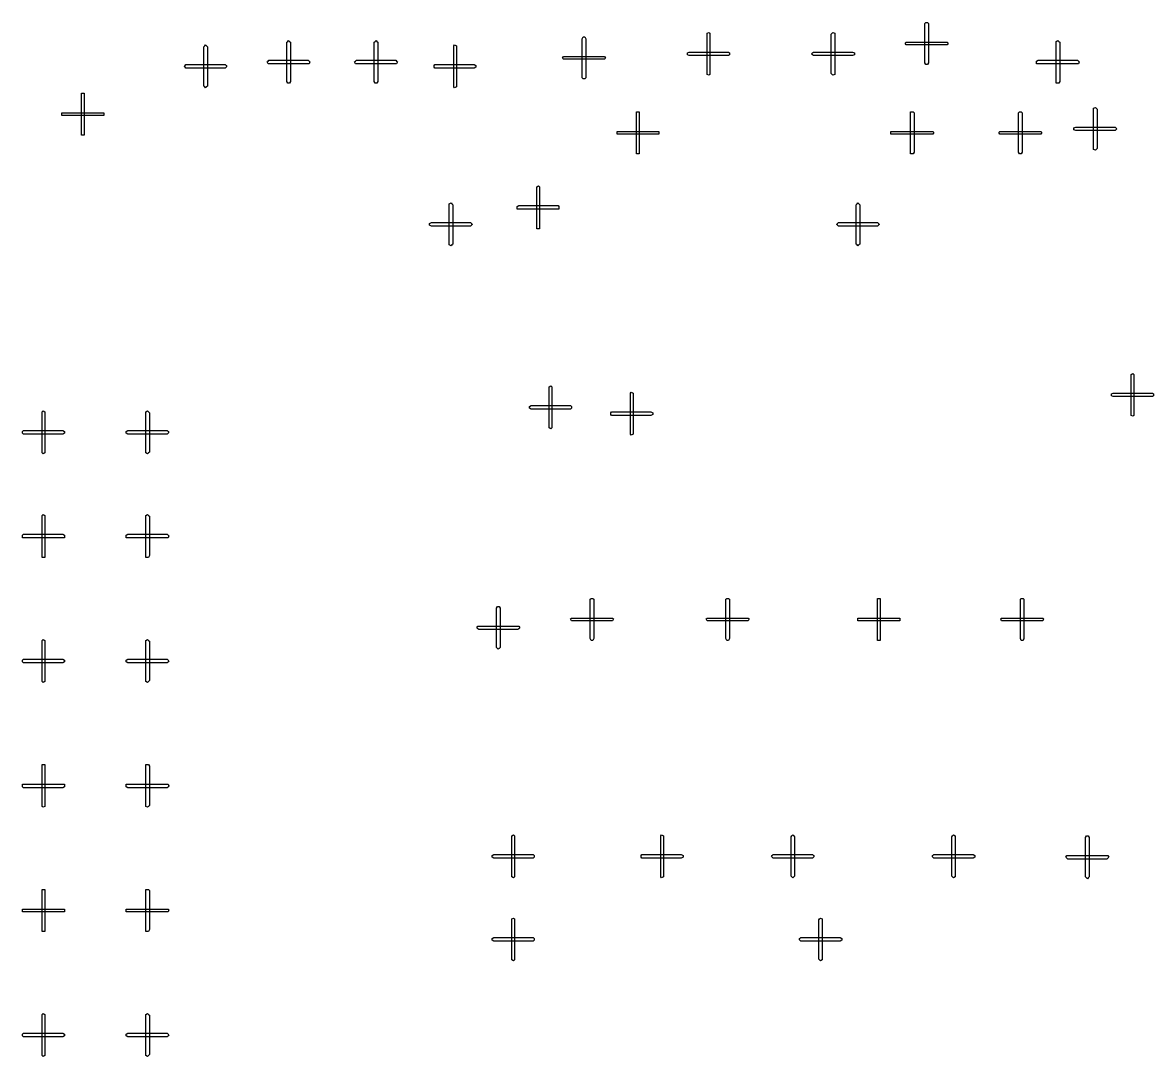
# Model space of a CAD drawing. Header units: millimetres. Extents: x 0 to 1189, y 35 to 806.
# Drawn here: x 539.42 to 571.1, y 553.4 to 582.35 of the extents above; entities that cross this region are included whole.
import ezdxf

# ---------------------------------------------------------------- set-up
doc = ezdxf.new("R2010")
doc.units = ezdxf.units.MM
doc.layers.add('Pen 1', color=7, linetype='Continuous')

msp = doc.modelspace()

# ---------------------------------------------------------------- linework, layer by layer
at = {"layer": 'Pen 1', "color": 7, "lineweight": 30}
for points in [[(564.7, 582.325), (564.725, 582.35), (564.75, 582.35), (564.775, 582.35), (564.8, 582.325), (564.8, 581.225), (564.775, 581.175), (564.75, 581.175), (564.725, 581.175), (564.7, 581.225), (564.7, 582.325)], [(564.7, 582.325), (564.725, 582.35), (564.75, 582.35), (564.775, 582.35), (564.8, 582.325), (564.8, 581.225), (564.775, 581.175), (564.75, 581.175), (564.725, 581.175), (564.7, 581.225), (564.7, 582.325)], [(555.1, 581.9), (555.125, 581.95), (555.15, 581.95), (555.175, 581.95), (555.2, 581.9), (555.2, 580.8), (555.175, 580.775), (555.15, 580.775), (555.125, 580.775), (555.1, 580.8), (555.1, 581.9)], [(555.1, 581.9), (555.125, 581.95), (555.15, 581.95), (555.175, 581.95), (555.2, 581.9), (555.2, 580.8), (555.175, 580.775), (555.15, 580.775), (555.125, 580.775), (555.1, 580.8), (555.1, 581.9)], [(558.6, 582.025), (558.6, 582.05), (558.65, 582.075), (558.675, 582.05), (558.675, 582.025), (558.675, 580.925), (558.675, 580.9), (558.65, 580.875), (558.6, 580.9), (558.6, 580.925), (558.6, 582.025)], [(558.6, 582.025), (558.6, 582.05), (558.65, 582.075), (558.675, 582.05), (558.675, 582.025), (558.675, 580.925), (558.675, 580.9), (558.65, 580.875), (558.6, 580.9), (558.6, 580.925), (558.6, 582.025)], [(562.075, 582.025), (562.1, 582.05), (562.125, 582.075), (562.175, 582.05), (562.175, 582.025), (562.175, 580.925), (562.175, 580.9), (562.125, 580.875), (562.1, 580.9), (562.075, 580.925), (562.075, 582.025)], [(562.075, 582.025), (562.1, 582.05), (562.125, 582.075), (562.175, 582.05), (562.175, 582.025), (562.175, 580.925), (562.175, 580.9), (562.125, 580.875), (562.1, 580.9), (562.075, 580.925), (562.075, 582.025)], [(544.5, 581.675), (544.525, 581.7), (544.55, 581.725), (544.575, 581.7), (544.6, 581.675), (544.6, 580.575), (544.575, 580.55), (544.55, 580.525), (544.525, 580.55), (544.5, 580.575), (544.5, 581.675)], [(544.5, 581.675), (544.525, 581.7), (544.55, 581.725), (544.575, 581.7), (544.6, 581.675), (544.6, 580.575), (544.575, 580.55), (544.55, 580.525), (544.525, 580.55), (544.5, 580.575), (544.5, 581.675)], [(546.825, 581.8), (546.85, 581.825), (546.875, 581.85), (546.9, 581.825), (546.925, 581.8), (546.925, 580.7), (546.9, 580.65), (546.875, 580.65), (546.85, 580.65), (546.825, 580.7), (546.825, 581.8)], [(546.825, 581.8), (546.85, 581.825), (546.875, 581.85), (546.9, 581.825), (546.925, 581.8), (546.925, 580.7), (546.9, 580.65), (546.875, 580.65), (546.85, 580.65), (546.825, 580.7), (546.825, 581.8)], [(549.275, 581.8), (549.3, 581.825), (549.325, 581.85), (549.35, 581.825), (549.375, 581.8), (549.375, 580.7), (549.35, 580.65), (549.325, 580.65), (549.3, 580.65), (549.275, 580.7), (549.275, 581.8)], [(549.275, 581.8), (549.3, 581.825), (549.325, 581.85), (549.35, 581.825), (549.375, 581.8), (549.375, 580.7), (549.35, 580.65), (549.325, 580.65), (549.3, 580.65), (549.275, 580.7), (549.275, 581.8)], [(551.5, 581.675), (551.5, 581.7), (551.525, 581.725), (551.575, 581.7), (551.575, 581.675), (551.575, 580.575), (551.575, 580.55), (551.525, 580.525), (551.5, 580.55), (551.5, 580.575), (551.5, 581.675)], [(551.5, 581.675), (551.5, 581.7), (551.525, 581.725), (551.575, 581.7), (551.575, 581.675), (551.575, 580.575), (551.575, 580.55), (551.525, 580.525), (551.5, 580.55), (551.5, 580.575), (551.5, 581.675)], [(564.2, 581.725), (564.175, 581.725), (564.15, 581.775), (564.175, 581.8), (564.2, 581.8), (565.3, 581.8), (565.325, 581.8), (565.35, 581.775), (565.325, 581.725), (565.3, 581.725), (564.2, 581.725)], [(564.2, 581.725), (564.175, 581.725), (564.15, 581.775), (564.175, 581.8), (564.2, 581.8), (565.3, 581.8), (565.325, 581.8), (565.35, 581.775), (565.325, 581.725), (565.3, 581.725), (564.2, 581.725)], [(568.375, 581.8), (568.375, 581.825), (568.425, 581.85), (568.45, 581.825), (568.475, 581.8), (568.475, 580.7), (568.45, 580.65), (568.425, 580.65), (568.375, 580.65), (568.375, 580.7), (568.375, 581.8)], [(568.375, 581.8), (568.375, 581.825), (568.425, 581.85), (568.45, 581.825), (568.475, 581.8), (568.475, 580.7), (568.45, 580.65), (568.425, 580.65), (568.375, 580.65), (568.375, 580.7), (568.375, 581.8)], [(546.325, 581.2), (546.3, 581.2), (546.275, 581.25), (546.3, 581.275), (546.325, 581.3), (547.425, 581.3), (547.45, 581.275), (547.475, 581.25), (547.45, 581.2), (547.425, 581.2), (546.325, 581.2)], [(546.325, 581.2), (546.3, 581.2), (546.275, 581.25), (546.3, 581.275), (546.325, 581.3), (547.425, 581.3), (547.45, 581.275), (547.475, 581.25), (547.45, 581.2), (547.425, 581.2), (546.325, 581.2)], [(548.775, 581.2), (548.75, 581.2), (548.725, 581.25), (548.75, 581.275), (548.775, 581.3), (549.875, 581.3), (549.9, 581.275), (549.925, 581.25), (549.9, 581.2), (549.875, 581.2), (548.775, 581.2)], [(548.775, 581.2), (548.75, 581.2), (548.725, 581.25), (548.75, 581.275), (548.775, 581.3), (549.875, 581.3), (549.9, 581.275), (549.925, 581.25), (549.9, 581.2), (549.875, 581.2), (548.775, 581.2)], [(554.6, 581.325), (554.575, 581.325), (554.55, 581.35), (554.575, 581.4), (554.6, 581.4), (555.7, 581.4), (555.725, 581.4), (555.75, 581.35), (555.725, 581.325), (555.7, 581.325), (554.6, 581.325)], [(554.6, 581.325), (554.575, 581.325), (554.55, 581.35), (554.575, 581.4), (554.6, 581.4), (555.7, 581.4), (555.725, 581.4), (555.75, 581.35), (555.725, 581.325), (555.7, 581.325), (554.6, 581.325)], [(558.1, 581.425), (558.05, 581.45), (558.05, 581.475), (558.05, 581.5), (558.1, 581.525), (559.2, 581.525), (559.225, 581.5), (559.225, 581.475), (559.225, 581.45), (559.2, 581.425), (558.1, 581.425)], [(558.1, 581.425), (558.05, 581.45), (558.05, 581.475), (558.05, 581.5), (558.1, 581.525), (559.2, 581.525), (559.225, 581.5), (559.225, 581.475), (559.225, 581.45), (559.2, 581.425), (558.1, 581.425)], [(561.575, 581.425), (561.55, 581.45), (561.525, 581.475), (561.55, 581.5), (561.575, 581.525), (562.675, 581.525), (562.725, 581.5), (562.725, 581.475), (562.725, 581.45), (562.675, 581.425), (561.575, 581.425)], [(561.575, 581.425), (561.55, 581.45), (561.525, 581.475), (561.55, 581.5), (561.575, 581.525), (562.675, 581.525), (562.725, 581.5), (562.725, 581.475), (562.725, 581.45), (562.675, 581.425), (561.575, 581.425)], [(567.875, 581.2), (567.825, 581.2), (567.825, 581.25), (567.825, 581.275), (567.875, 581.3), (568.975, 581.3), (569, 581.275), (569.025, 581.25), (569, 581.2), (568.975, 581.2), (567.875, 581.2)], [(567.875, 581.2), (567.825, 581.2), (567.825, 581.25), (567.825, 581.275), (567.875, 581.3), (568.975, 581.3), (569, 581.275), (569.025, 581.25), (569, 581.2), (568.975, 581.2), (567.875, 581.2)], [(544, 581.075), (543.975, 581.1), (543.95, 581.125), (543.975, 581.15), (544, 581.175), (545.1, 581.175), (545.125, 581.15), (545.15, 581.125), (545.125, 581.1), (545.1, 581.075), (544, 581.075)], [(544, 581.075), (543.975, 581.1), (543.95, 581.125), (543.975, 581.15), (544, 581.175), (545.1, 581.175), (545.125, 581.15), (545.15, 581.125), (545.125, 581.1), (545.1, 581.075), (544, 581.075)], [(550.975, 581.075), (550.95, 581.1), (550.95, 581.125), (550.95, 581.15), (550.975, 581.175), (552.075, 581.175), (552.125, 581.15), (552.125, 581.125), (552.125, 581.1), (552.075, 581.075), (550.975, 581.075)], [(550.975, 581.075), (550.95, 581.1), (550.95, 581.125), (550.95, 581.15), (550.975, 581.175), (552.075, 581.175), (552.125, 581.15), (552.125, 581.125), (552.125, 581.1), (552.075, 581.075), (550.975, 581.075)], [(541.075, 580.325), (541.075, 580.375), (541.125, 580.375), (541.15, 580.375), (541.15, 580.325), (541.15, 579.225), (541.15, 579.2), (541.125, 579.2), (541.075, 579.2), (541.075, 579.225), (541.075, 580.325)], [(541.075, 580.325), (541.075, 580.375), (541.125, 580.375), (541.15, 580.375), (541.15, 580.325), (541.15, 579.225), (541.15, 579.2), (541.125, 579.2), (541.075, 579.2), (541.075, 579.225), (541.075, 580.325)], [(569.425, 579.925), (569.425, 579.95), (569.475, 579.975), (569.5, 579.95), (569.525, 579.925), (569.525, 578.825), (569.5, 578.8), (569.475, 578.775), (569.425, 578.8), (569.425, 578.825), (569.425, 579.925)], [(569.425, 579.925), (569.425, 579.95), (569.475, 579.975), (569.5, 579.95), (569.525, 579.925), (569.525, 578.825), (569.5, 578.8), (569.475, 578.775), (569.425, 578.8), (569.425, 578.825), (569.425, 579.925)], [(540.575, 579.75), (540.525, 579.75), (540.525, 579.775), (540.525, 579.825), (540.575, 579.825), (541.675, 579.825), (541.7, 579.825), (541.7, 579.775), (541.7, 579.75), (541.675, 579.75), (540.575, 579.75)], [(540.575, 579.75), (540.525, 579.75), (540.525, 579.775), (540.525, 579.825), (540.575, 579.825), (541.675, 579.825), (541.7, 579.825), (541.7, 579.775), (541.7, 579.75), (541.675, 579.75), (540.575, 579.75)], [(556.625, 579.825), (556.625, 579.85), (556.65, 579.85), (556.7, 579.85), (556.7, 579.825), (556.7, 578.725), (556.7, 578.675), (556.65, 578.675), (556.625, 578.675), (556.625, 578.725), (556.625, 579.825)], [(556.625, 579.825), (556.625, 579.85), (556.65, 579.85), (556.7, 579.85), (556.7, 579.825), (556.7, 578.725), (556.7, 578.675), (556.65, 578.675), (556.625, 578.675), (556.625, 578.725), (556.625, 579.825)], [(564.3, 579.825), (564.3, 579.85), (564.35, 579.85), (564.375, 579.85), (564.4, 579.825), (564.4, 578.725), (564.375, 578.675), (564.35, 578.675), (564.3, 578.675), (564.3, 578.725), (564.3, 579.825)], [(564.3, 579.825), (564.3, 579.85), (564.35, 579.85), (564.375, 579.85), (564.4, 579.825), (564.4, 578.725), (564.375, 578.675), (564.35, 578.675), (564.3, 578.675), (564.3, 578.725), (564.3, 579.825)], [(567.325, 579.825), (567.35, 579.85), (567.375, 579.85), (567.4, 579.85), (567.425, 579.825), (567.425, 578.725), (567.4, 578.675), (567.375, 578.675), (567.35, 578.675), (567.325, 578.725), (567.325, 579.825)], [(567.325, 579.825), (567.35, 579.85), (567.375, 579.85), (567.4, 579.85), (567.425, 579.825), (567.425, 578.725), (567.4, 578.675), (567.375, 578.675), (567.35, 578.675), (567.325, 578.725), (567.325, 579.825)], [(568.925, 579.325), (568.875, 579.35), (568.875, 579.375), (568.875, 579.4), (568.925, 579.425), (570.025, 579.425), (570.05, 579.4), (570.075, 579.375), (570.05, 579.35), (570.025, 579.325), (568.925, 579.325)], [(568.925, 579.325), (568.875, 579.35), (568.875, 579.375), (568.875, 579.4), (568.925, 579.425), (570.025, 579.425), (570.05, 579.4), (570.075, 579.375), (570.05, 579.35), (570.025, 579.325), (568.925, 579.325)], [(556.1, 579.225), (556.075, 579.225), (556.075, 579.275), (556.075, 579.3), (556.1, 579.3), (557.2, 579.3), (557.25, 579.3), (557.25, 579.275), (557.25, 579.225), (557.2, 579.225), (556.1, 579.225)], [(556.1, 579.225), (556.075, 579.225), (556.075, 579.275), (556.075, 579.3), (556.1, 579.3), (557.2, 579.3), (557.25, 579.3), (557.25, 579.275), (557.25, 579.225), (557.2, 579.225), (556.1, 579.225)], [(563.8, 579.225), (563.75, 579.225), (563.75, 579.275), (563.75, 579.3), (563.8, 579.3), (564.9, 579.3), (564.925, 579.3), (564.95, 579.275), (564.925, 579.225), (564.9, 579.225), (563.8, 579.225)], [(563.8, 579.225), (563.75, 579.225), (563.75, 579.275), (563.75, 579.3), (563.8, 579.3), (564.9, 579.3), (564.925, 579.3), (564.95, 579.275), (564.925, 579.225), (564.9, 579.225), (563.8, 579.225)], [(566.825, 579.225), (566.8, 579.225), (566.775, 579.275), (566.8, 579.3), (566.825, 579.3), (567.925, 579.3), (567.95, 579.3), (567.975, 579.275), (567.95, 579.225), (567.925, 579.225), (566.825, 579.225)], [(566.825, 579.225), (566.8, 579.225), (566.775, 579.275), (566.8, 579.3), (566.825, 579.3), (567.925, 579.3), (567.95, 579.3), (567.975, 579.275), (567.95, 579.225), (567.925, 579.225), (566.825, 579.225)], [(553.825, 577.725), (553.825, 577.75), (553.875, 577.775), (553.9, 577.75), (553.9, 577.725), (553.9, 576.625), (553.9, 576.575), (553.875, 576.575), (553.825, 576.575), (553.825, 576.625), (553.825, 577.725)], [(553.825, 577.725), (553.825, 577.75), (553.875, 577.775), (553.9, 577.75), (553.9, 577.725), (553.9, 576.625), (553.9, 576.575), (553.875, 576.575), (553.825, 576.575), (553.825, 576.625), (553.825, 577.725)], [(551.375, 577.25), (551.375, 577.275), (551.425, 577.3), (551.45, 577.275), (551.475, 577.25), (551.475, 576.15), (551.45, 576.125), (551.425, 576.1), (551.375, 576.125), (551.375, 576.15), (551.375, 577.25)], [(551.375, 577.25), (551.375, 577.275), (551.425, 577.3), (551.45, 577.275), (551.475, 577.25), (551.475, 576.15), (551.45, 576.125), (551.425, 576.1), (551.375, 576.125), (551.375, 576.15), (551.375, 577.25)], [(553.325, 577.125), (553.275, 577.125), (553.275, 577.175), (553.275, 577.2), (553.325, 577.225), (554.425, 577.225), (554.45, 577.2), (554.45, 577.175), (554.45, 577.125), (554.425, 577.125), (553.325, 577.125)], [(553.325, 577.125), (553.275, 577.125), (553.275, 577.175), (553.275, 577.2), (553.325, 577.225), (554.425, 577.225), (554.45, 577.2), (554.45, 577.175), (554.45, 577.125), (554.425, 577.125), (553.325, 577.125)], [(562.775, 577.25), (562.8, 577.275), (562.825, 577.3), (562.85, 577.275), (562.875, 577.25), (562.875, 576.15), (562.85, 576.125), (562.825, 576.1), (562.8, 576.125), (562.775, 576.15), (562.775, 577.25)], [(562.775, 577.25), (562.8, 577.275), (562.825, 577.3), (562.85, 577.275), (562.875, 577.25), (562.875, 576.15), (562.85, 576.125), (562.825, 576.1), (562.8, 576.125), (562.775, 576.15), (562.775, 577.25)], [(550.875, 576.65), (550.825, 576.675), (550.825, 576.7), (550.825, 576.725), (550.875, 576.75), (551.975, 576.75), (552, 576.725), (552.025, 576.7), (552, 576.675), (551.975, 576.65), (550.875, 576.65)], [(550.875, 576.65), (550.825, 576.675), (550.825, 576.7), (550.825, 576.725), (550.875, 576.75), (551.975, 576.75), (552, 576.725), (552.025, 576.7), (552, 576.675), (551.975, 576.65), (550.875, 576.65)], [(562.275, 576.65), (562.25, 576.675), (562.225, 576.7), (562.25, 576.725), (562.275, 576.75), (563.375, 576.75), (563.4, 576.725), (563.425, 576.7), (563.4, 576.675), (563.375, 576.65), (562.275, 576.65)], [(562.275, 576.65), (562.25, 576.675), (562.225, 576.7), (562.25, 576.725), (562.275, 576.75), (563.375, 576.75), (563.4, 576.725), (563.425, 576.7), (563.4, 576.675), (563.375, 576.65), (562.275, 576.65)], [(570.475, 572.475), (570.475, 572.5), (570.525, 572.525), (570.55, 572.5), (570.55, 572.475), (570.55, 571.375), (570.55, 571.35), (570.525, 571.325), (570.475, 571.35), (570.475, 571.375), (570.475, 572.475)], [(570.475, 572.475), (570.475, 572.5), (570.525, 572.525), (570.55, 572.5), (570.55, 572.475), (570.55, 571.375), (570.55, 571.35), (570.525, 571.325), (570.475, 571.35), (570.475, 571.375), (570.475, 572.475)], [(554.175, 572.125), (554.175, 572.15), (554.225, 572.175), (554.25, 572.15), (554.25, 572.125), (554.25, 571.025), (554.25, 571), (554.225, 570.975), (554.175, 571), (554.175, 571.025), (554.175, 572.125)], [(554.175, 572.125), (554.175, 572.15), (554.225, 572.175), (554.25, 572.15), (554.25, 572.125), (554.25, 571.025), (554.25, 571), (554.225, 570.975), (554.175, 571), (554.175, 571.025), (554.175, 572.125)], [(556.45, 571.95), (556.45, 571.975), (556.475, 572), (556.525, 571.975), (556.525, 571.95), (556.525, 570.85), (556.525, 570.825), (556.475, 570.8), (556.45, 570.825), (556.45, 570.85), (556.45, 571.95)], [(556.45, 571.95), (556.45, 571.975), (556.475, 572), (556.525, 571.975), (556.525, 571.95), (556.525, 570.85), (556.525, 570.825), (556.475, 570.8), (556.45, 570.825), (556.45, 570.85), (556.45, 571.95)], [(569.975, 571.875), (569.925, 571.9), (569.925, 571.925), (569.925, 571.95), (569.975, 571.975), (571.075, 571.975), (571.1, 571.95), (571.1, 571.925), (571.1, 571.9), (571.075, 571.875), (569.975, 571.875)], [(569.975, 571.875), (569.925, 571.9), (569.925, 571.925), (569.925, 571.95), (569.975, 571.975), (571.075, 571.975), (571.1, 571.95), (571.1, 571.925), (571.1, 571.9), (571.075, 571.875), (569.975, 571.875)], [(539.975, 571.425), (539.975, 571.45), (540, 571.475), (540.05, 571.45), (540.05, 571.425), (540.05, 570.325), (540.05, 570.3), (540, 570.275), (539.975, 570.3), (539.975, 570.325), (539.975, 571.425)], [(539.975, 571.425), (539.975, 571.45), (540, 571.475), (540.05, 571.45), (540.05, 571.425), (540.05, 570.325), (540.05, 570.3), (540, 570.275), (539.975, 570.3), (539.975, 570.325), (539.975, 571.425)], [(542.875, 571.425), (542.875, 571.45), (542.925, 571.475), (542.95, 571.45), (542.975, 571.425), (542.975, 570.325), (542.95, 570.3), (542.925, 570.275), (542.875, 570.3), (542.875, 570.325), (542.875, 571.425)], [(542.875, 571.425), (542.875, 571.45), (542.925, 571.475), (542.95, 571.45), (542.975, 571.425), (542.975, 570.325), (542.95, 570.3), (542.925, 570.275), (542.875, 570.3), (542.875, 570.325), (542.875, 571.425)], [(553.675, 571.525), (553.625, 571.55), (553.625, 571.575), (553.625, 571.6), (553.675, 571.625), (554.775, 571.625), (554.8, 571.6), (554.8, 571.575), (554.8, 571.55), (554.775, 571.525), (553.675, 571.525)], [(553.675, 571.525), (553.625, 571.55), (553.625, 571.575), (553.625, 571.6), (553.675, 571.625), (554.775, 571.625), (554.8, 571.6), (554.8, 571.575), (554.8, 571.55), (554.775, 571.525), (553.675, 571.525)], [(555.925, 571.35), (555.9, 571.375), (555.9, 571.4), (555.9, 571.425), (555.925, 571.45), (557.025, 571.45), (557.075, 571.425), (557.075, 571.4), (557.075, 571.375), (557.025, 571.35), (555.925, 571.35)], [(555.925, 571.35), (555.9, 571.375), (555.9, 571.4), (555.9, 571.425), (555.925, 571.45), (557.025, 571.45), (557.075, 571.425), (557.075, 571.4), (557.075, 571.375), (557.025, 571.35), (555.925, 571.35)], [(539.45, 570.825), (539.425, 570.85), (539.425, 570.875), (539.425, 570.9), (539.45, 570.925), (540.55, 570.925), (540.6, 570.9), (540.6, 570.875), (540.6, 570.85), (540.55, 570.825), (539.45, 570.825)], [(539.45, 570.825), (539.425, 570.85), (539.425, 570.875), (539.425, 570.9), (539.45, 570.925), (540.55, 570.925), (540.6, 570.9), (540.6, 570.875), (540.6, 570.85), (540.55, 570.825), (539.45, 570.825)], [(542.375, 570.825), (542.325, 570.85), (542.325, 570.875), (542.325, 570.9), (542.375, 570.925), (543.475, 570.925), (543.5, 570.9), (543.525, 570.875), (543.5, 570.85), (543.475, 570.825), (542.375, 570.825)], [(542.375, 570.825), (542.325, 570.85), (542.325, 570.875), (542.325, 570.9), (542.375, 570.925), (543.475, 570.925), (543.5, 570.9), (543.525, 570.875), (543.5, 570.85), (543.475, 570.825), (542.375, 570.825)], [(539.975, 568.525), (539.975, 568.55), (540, 568.575), (540.05, 568.55), (540.05, 568.525), (540.05, 567.425), (540.05, 567.375), (540, 567.375), (539.975, 567.375), (539.975, 567.425), (539.975, 568.525)], [(539.975, 568.525), (539.975, 568.55), (540, 568.575), (540.05, 568.55), (540.05, 568.525), (540.05, 567.425), (540.05, 567.375), (540, 567.375), (539.975, 567.375), (539.975, 567.425), (539.975, 568.525)], [(542.875, 568.525), (542.875, 568.55), (542.925, 568.575), (542.95, 568.55), (542.975, 568.525), (542.975, 567.425), (542.95, 567.375), (542.925, 567.375), (542.875, 567.375), (542.875, 567.425), (542.875, 568.525)], [(542.875, 568.525), (542.875, 568.55), (542.925, 568.575), (542.95, 568.55), (542.975, 568.525), (542.975, 567.425), (542.95, 567.375), (542.925, 567.375), (542.875, 567.375), (542.875, 567.425), (542.875, 568.525)], [(539.45, 567.925), (539.425, 567.925), (539.425, 567.975), (539.425, 568), (539.45, 568.025), (540.55, 568.025), (540.6, 568), (540.6, 567.975), (540.6, 567.925), (540.55, 567.925), (539.45, 567.925)], [(539.45, 567.925), (539.425, 567.925), (539.425, 567.975), (539.425, 568), (539.45, 568.025), (540.55, 568.025), (540.6, 568), (540.6, 567.975), (540.6, 567.925), (540.55, 567.925), (539.45, 567.925)], [(542.375, 567.925), (542.325, 567.925), (542.325, 567.975), (542.325, 568), (542.375, 568.025), (543.475, 568.025), (543.5, 568), (543.525, 567.975), (543.5, 567.925), (543.475, 567.925), (542.375, 567.925)], [(542.375, 567.925), (542.325, 567.925), (542.325, 567.975), (542.325, 568), (542.375, 568.025), (543.475, 568.025), (543.5, 568), (543.525, 567.975), (543.5, 567.925), (543.475, 567.925), (542.375, 567.925)], [(555.325, 566.2), (555.35, 566.225), (555.375, 566.225), (555.4, 566.225), (555.425, 566.2), (555.425, 565.1), (555.4, 565.05), (555.375, 565.05), (555.35, 565.05), (555.325, 565.1), (555.325, 566.2)], [(555.325, 566.2), (555.35, 566.225), (555.375, 566.225), (555.4, 566.225), (555.425, 566.2), (555.425, 565.1), (555.4, 565.05), (555.375, 565.05), (555.35, 565.05), (555.325, 565.1), (555.325, 566.2)], [(559.125, 566.2), (559.15, 566.225), (559.175, 566.225), (559.2, 566.225), (559.225, 566.2), (559.225, 565.1), (559.2, 565.05), (559.175, 565.05), (559.15, 565.05), (559.125, 565.1), (559.125, 566.2)], [(559.125, 566.2), (559.15, 566.225), (559.175, 566.225), (559.2, 566.225), (559.225, 566.2), (559.225, 565.1), (559.2, 565.05), (559.175, 565.05), (559.15, 565.05), (559.125, 565.1), (559.125, 566.2)], [(563.375, 566.2), (563.375, 566.225), (563.4, 566.225), (563.45, 566.225), (563.45, 566.2), (563.45, 565.1), (563.45, 565.05), (563.4, 565.05), (563.375, 565.05), (563.375, 565.1), (563.375, 566.2)], [(563.375, 566.2), (563.375, 566.225), (563.4, 566.225), (563.45, 566.225), (563.45, 566.2), (563.45, 565.1), (563.45, 565.05), (563.4, 565.05), (563.375, 565.05), (563.375, 565.1), (563.375, 566.2)], [(567.375, 566.2), (567.4, 566.225), (567.425, 566.225), (567.45, 566.225), (567.475, 566.2), (567.475, 565.1), (567.45, 565.05), (567.425, 565.05), (567.4, 565.05), (567.375, 565.1), (567.375, 566.2)], [(567.375, 566.2), (567.4, 566.225), (567.425, 566.225), (567.45, 566.225), (567.475, 566.2), (567.475, 565.1), (567.45, 565.05), (567.425, 565.05), (567.4, 565.05), (567.375, 565.1), (567.375, 566.2)], [(552.7, 565.95), (552.725, 566), (552.75, 566), (552.775, 566), (552.8, 565.95), (552.8, 564.85), (552.775, 564.825), (552.75, 564.8), (552.725, 564.825), (552.7, 564.85), (552.7, 565.95)], [(552.7, 565.95), (552.725, 566), (552.75, 566), (552.775, 566), (552.8, 565.95), (552.8, 564.85), (552.775, 564.825), (552.75, 564.8), (552.725, 564.825), (552.7, 564.85), (552.7, 565.95)], [(552.2, 565.35), (552.175, 565.375), (552.15, 565.4), (552.175, 565.45), (552.2, 565.45), (553.3, 565.45), (553.325, 565.45), (553.35, 565.4), (553.325, 565.375), (553.3, 565.35), (552.2, 565.35)], [(552.2, 565.35), (552.175, 565.375), (552.15, 565.4), (552.175, 565.45), (552.2, 565.45), (553.3, 565.45), (553.325, 565.45), (553.35, 565.4), (553.325, 565.375), (553.3, 565.35), (552.2, 565.35)], [(554.825, 565.6), (554.8, 565.6), (554.775, 565.65), (554.8, 565.675), (554.825, 565.675), (555.925, 565.675), (555.95, 565.675), (555.975, 565.65), (555.95, 565.6), (555.925, 565.6), (554.825, 565.6)], [(554.825, 565.6), (554.8, 565.6), (554.775, 565.65), (554.8, 565.675), (554.825, 565.675), (555.925, 565.675), (555.95, 565.675), (555.975, 565.65), (555.95, 565.6), (555.925, 565.6), (554.825, 565.6)], [(558.625, 565.6), (558.6, 565.6), (558.575, 565.65), (558.6, 565.675), (558.625, 565.675), (559.725, 565.675), (559.75, 565.675), (559.775, 565.65), (559.75, 565.6), (559.725, 565.6), (558.625, 565.6)], [(558.625, 565.6), (558.6, 565.6), (558.575, 565.65), (558.6, 565.675), (558.625, 565.675), (559.725, 565.675), (559.75, 565.675), (559.775, 565.65), (559.75, 565.6), (559.725, 565.6), (558.625, 565.6)], [(562.85, 565.6), (562.825, 565.6), (562.825, 565.65), (562.825, 565.675), (562.85, 565.675), (563.95, 565.675), (564, 565.675), (564, 565.65), (564, 565.6), (563.95, 565.6), (562.85, 565.6)], [(562.85, 565.6), (562.825, 565.6), (562.825, 565.65), (562.825, 565.675), (562.85, 565.675), (563.95, 565.675), (564, 565.675), (564, 565.65), (564, 565.6), (563.95, 565.6), (562.85, 565.6)], [(566.875, 565.6), (566.85, 565.6), (566.825, 565.65), (566.85, 565.675), (566.875, 565.675), (567.975, 565.675), (568, 565.675), (568.025, 565.65), (568, 565.6), (567.975, 565.6), (566.875, 565.6)], [(566.875, 565.6), (566.85, 565.6), (566.825, 565.65), (566.85, 565.675), (566.875, 565.675), (567.975, 565.675), (568, 565.675), (568.025, 565.65), (568, 565.6), (567.975, 565.6), (566.875, 565.6)], [(539.975, 565.025), (539.975, 565.05), (540, 565.075), (540.05, 565.05), (540.05, 565.025), (540.05, 563.925), (540.05, 563.9), (540, 563.875), (539.975, 563.9), (539.975, 563.925), (539.975, 565.025)], [(539.975, 565.025), (539.975, 565.05), (540, 565.075), (540.05, 565.05), (540.05, 565.025), (540.05, 563.925), (540.05, 563.9), (540, 563.875), (539.975, 563.9), (539.975, 563.925), (539.975, 565.025)], [(542.875, 565.025), (542.875, 565.05), (542.925, 565.075), (542.95, 565.05), (542.975, 565.025), (542.975, 563.925), (542.95, 563.9), (542.925, 563.875), (542.875, 563.9), (542.875, 563.925), (542.875, 565.025)], [(542.875, 565.025), (542.875, 565.05), (542.925, 565.075), (542.95, 565.05), (542.975, 565.025), (542.975, 563.925), (542.95, 563.9), (542.925, 563.875), (542.875, 563.9), (542.875, 563.925), (542.875, 565.025)], [(539.45, 564.425), (539.425, 564.45), (539.425, 564.475), (539.425, 564.5), (539.45, 564.525), (540.55, 564.525), (540.6, 564.5), (540.6, 564.475), (540.6, 564.45), (540.55, 564.425), (539.45, 564.425)], [(539.45, 564.425), (539.425, 564.45), (539.425, 564.475), (539.425, 564.5), (539.45, 564.525), (540.55, 564.525), (540.6, 564.5), (540.6, 564.475), (540.6, 564.45), (540.55, 564.425), (539.45, 564.425)], [(542.375, 564.425), (542.325, 564.45), (542.325, 564.475), (542.325, 564.5), (542.375, 564.525), (543.475, 564.525), (543.5, 564.5), (543.525, 564.475), (543.5, 564.45), (543.475, 564.425), (542.375, 564.425)], [(542.375, 564.425), (542.325, 564.45), (542.325, 564.475), (542.325, 564.5), (542.375, 564.525), (543.475, 564.525), (543.5, 564.5), (543.525, 564.475), (543.5, 564.45), (543.475, 564.425), (542.375, 564.425)], [(539.975, 561.525), (539.975, 561.575), (540, 561.575), (540.05, 561.575), (540.05, 561.525), (540.05, 560.425), (540.05, 560.4), (540, 560.375), (539.975, 560.4), (539.975, 560.425), (539.975, 561.525)], [(539.975, 561.525), (539.975, 561.575), (540, 561.575), (540.05, 561.575), (540.05, 561.525), (540.05, 560.425), (540.05, 560.4), (540, 560.375), (539.975, 560.4), (539.975, 560.425), (539.975, 561.525)], [(542.875, 561.525), (542.875, 561.575), (542.925, 561.575), (542.95, 561.575), (542.975, 561.525), (542.975, 560.425), (542.95, 560.4), (542.925, 560.375), (542.875, 560.4), (542.875, 560.425), (542.875, 561.525)], [(542.875, 561.525), (542.875, 561.575), (542.925, 561.575), (542.95, 561.575), (542.975, 561.525), (542.975, 560.425), (542.95, 560.4), (542.925, 560.375), (542.875, 560.4), (542.875, 560.425), (542.875, 561.525)], [(539.45, 560.925), (539.425, 560.95), (539.425, 560.975), (539.425, 561.025), (539.45, 561.025), (540.55, 561.025), (540.6, 561.025), (540.6, 560.975), (540.6, 560.95), (540.55, 560.925), (539.45, 560.925)], [(539.45, 560.925), (539.425, 560.95), (539.425, 560.975), (539.425, 561.025), (539.45, 561.025), (540.55, 561.025), (540.6, 561.025), (540.6, 560.975), (540.6, 560.95), (540.55, 560.925), (539.45, 560.925)], [(542.375, 560.925), (542.325, 560.95), (542.325, 560.975), (542.325, 561.025), (542.375, 561.025), (543.475, 561.025), (543.5, 561.025), (543.525, 560.975), (543.5, 560.95), (543.475, 560.925), (542.375, 560.925)], [(542.375, 560.925), (542.325, 560.95), (542.325, 560.975), (542.325, 561.025), (542.375, 561.025), (543.475, 561.025), (543.5, 561.025), (543.525, 560.975), (543.5, 560.95), (543.475, 560.925), (542.375, 560.925)], [(553.125, 559.55), (553.125, 559.575), (553.175, 559.6), (553.2, 559.575), (553.2, 559.55), (553.2, 558.45), (553.2, 558.425), (553.175, 558.4), (553.125, 558.425), (553.125, 558.45), (553.125, 559.55)], [(553.125, 559.55), (553.125, 559.575), (553.175, 559.6), (553.2, 559.575), (553.2, 559.55), (553.2, 558.45), (553.2, 558.425), (553.175, 558.4), (553.125, 558.425), (553.125, 558.45), (553.125, 559.55)], [(557.3, 559.55), (557.3, 559.575), (557.325, 559.6), (557.375, 559.575), (557.375, 559.55), (557.375, 558.45), (557.375, 558.425), (557.325, 558.4), (557.3, 558.425), (557.3, 558.45), (557.3, 559.55)], [(557.3, 559.55), (557.3, 559.575), (557.325, 559.6), (557.375, 559.575), (557.375, 559.55), (557.375, 558.45), (557.375, 558.425), (557.325, 558.4), (557.3, 558.425), (557.3, 558.45), (557.3, 559.55)], [(560.95, 559.55), (560.975, 559.575), (561, 559.6), (561.025, 559.575), (561.05, 559.55), (561.05, 558.45), (561.025, 558.425), (561, 558.4), (560.975, 558.425), (560.95, 558.45), (560.95, 559.55)], [(560.95, 559.55), (560.975, 559.575), (561, 559.6), (561.025, 559.575), (561.05, 559.55), (561.05, 558.45), (561.025, 558.425), (561, 558.4), (560.975, 558.425), (560.95, 558.45), (560.95, 559.55)], [(565.45, 559.55), (565.475, 559.575), (565.5, 559.6), (565.55, 559.575), (565.55, 559.55), (565.55, 558.45), (565.55, 558.425), (565.5, 558.4), (565.475, 558.425), (565.45, 558.45), (565.45, 559.55)], [(565.45, 559.55), (565.475, 559.575), (565.5, 559.6), (565.55, 559.575), (565.55, 559.55), (565.55, 558.45), (565.55, 558.425), (565.5, 558.4), (565.475, 558.425), (565.45, 558.45), (565.45, 559.55)], [(569.2, 559.525), (569.225, 559.575), (569.25, 559.575), (569.275, 559.575), (569.3, 559.525), (569.3, 558.425), (569.275, 558.4), (569.25, 558.375), (569.225, 558.4), (569.2, 558.425), (569.2, 559.525)], [(569.2, 559.525), (569.225, 559.575), (569.25, 559.575), (569.275, 559.575), (569.3, 559.525), (569.3, 558.425), (569.275, 558.4), (569.25, 558.375), (569.225, 558.4), (569.2, 558.425), (569.2, 559.525)], [(552.625, 558.95), (552.575, 558.975), (552.575, 559), (552.575, 559.025), (552.625, 559.05), (553.725, 559.05), (553.75, 559.025), (553.75, 559), (553.75, 558.975), (553.725, 558.95), (552.625, 558.95)], [(552.625, 558.95), (552.575, 558.975), (552.575, 559), (552.575, 559.025), (552.625, 559.05), (553.725, 559.05), (553.75, 559.025), (553.75, 559), (553.75, 558.975), (553.725, 558.95), (552.625, 558.95)], [(556.775, 558.95), (556.75, 558.975), (556.75, 559), (556.75, 559.025), (556.775, 559.05), (557.875, 559.05), (557.925, 559.025), (557.925, 559), (557.925, 558.975), (557.875, 558.95), (556.775, 558.95)], [(556.775, 558.95), (556.75, 558.975), (556.75, 559), (556.75, 559.025), (556.775, 559.05), (557.875, 559.05), (557.925, 559.025), (557.925, 559), (557.925, 558.975), (557.875, 558.95), (556.775, 558.95)], [(560.45, 558.95), (560.425, 558.975), (560.4, 559), (560.425, 559.025), (560.45, 559.05), (561.55, 559.05), (561.575, 559.025), (561.6, 559), (561.575, 558.975), (561.55, 558.95), (560.45, 558.95)], [(560.45, 558.95), (560.425, 558.975), (560.4, 559), (560.425, 559.025), (560.45, 559.05), (561.55, 559.05), (561.575, 559.025), (561.6, 559), (561.575, 558.975), (561.55, 558.95), (560.45, 558.95)], [(564.95, 558.95), (564.925, 558.975), (564.9, 559), (564.925, 559.025), (564.95, 559.05), (566.05, 559.05), (566.1, 559.025), (566.1, 559), (566.1, 558.975), (566.05, 558.95), (564.95, 558.95)], [(564.95, 558.95), (564.925, 558.975), (564.9, 559), (564.925, 559.025), (564.95, 559.05), (566.05, 559.05), (566.1, 559.025), (566.1, 559), (566.1, 558.975), (566.05, 558.95), (564.95, 558.95)], [(568.7, 558.925), (568.675, 558.95), (568.65, 558.975), (568.675, 559.025), (568.7, 559.025), (569.8, 559.025), (569.825, 559.025), (569.85, 558.975), (569.825, 558.95), (569.8, 558.925), (568.7, 558.925)], [(568.7, 558.925), (568.675, 558.95), (568.65, 558.975), (568.675, 559.025), (568.7, 559.025), (569.8, 559.025), (569.825, 559.025), (569.85, 558.975), (569.825, 558.95), (569.8, 558.925), (568.7, 558.925)], [(539.975, 558.05), (539.975, 558.075), (540, 558.075), (540.05, 558.075), (540.05, 558.05), (540.05, 556.95), (540.05, 556.9), (540, 556.9), (539.975, 556.9), (539.975, 556.95), (539.975, 558.05)], [(539.975, 558.05), (539.975, 558.075), (540, 558.075), (540.05, 558.075), (540.05, 558.05), (540.05, 556.95), (540.05, 556.9), (540, 556.9), (539.975, 556.9), (539.975, 556.95), (539.975, 558.05)], [(542.875, 558.05), (542.875, 558.075), (542.925, 558.075), (542.95, 558.075), (542.975, 558.05), (542.975, 556.95), (542.95, 556.9), (542.925, 556.9), (542.875, 556.9), (542.875, 556.95), (542.875, 558.05)], [(542.875, 558.05), (542.875, 558.075), (542.925, 558.075), (542.95, 558.075), (542.975, 558.05), (542.975, 556.95), (542.95, 556.9), (542.925, 556.9), (542.875, 556.9), (542.875, 556.95), (542.875, 558.05)], [(539.45, 557.45), (539.425, 557.45), (539.425, 557.5), (539.425, 557.525), (539.45, 557.525), (540.55, 557.525), (540.6, 557.525), (540.6, 557.5), (540.6, 557.45), (540.55, 557.45), (539.45, 557.45)], [(539.45, 557.45), (539.425, 557.45), (539.425, 557.5), (539.425, 557.525), (539.45, 557.525), (540.55, 557.525), (540.6, 557.525), (540.6, 557.5), (540.6, 557.45), (540.55, 557.45), (539.45, 557.45)], [(542.375, 557.45), (542.325, 557.45), (542.325, 557.5), (542.325, 557.525), (542.375, 557.525), (543.475, 557.525), (543.5, 557.525), (543.525, 557.5), (543.5, 557.45), (543.475, 557.45), (542.375, 557.45)], [(542.375, 557.45), (542.325, 557.45), (542.325, 557.5), (542.325, 557.525), (542.375, 557.525), (543.475, 557.525), (543.5, 557.525), (543.525, 557.5), (543.5, 557.45), (543.475, 557.45), (542.375, 557.45)], [(553.125, 557.225), (553.125, 557.25), (553.175, 557.275), (553.2, 557.25), (553.2, 557.225), (553.2, 556.125), (553.2, 556.1), (553.175, 556.075), (553.125, 556.1), (553.125, 556.125), (553.125, 557.225)], [(553.125, 557.225), (553.125, 557.25), (553.175, 557.275), (553.2, 557.25), (553.2, 557.225), (553.2, 556.125), (553.2, 556.1), (553.175, 556.075), (553.125, 556.1), (553.125, 556.125), (553.125, 557.225)], [(561.725, 557.225), (561.75, 557.25), (561.775, 557.275), (561.825, 557.25), (561.825, 557.225), (561.825, 556.125), (561.825, 556.1), (561.775, 556.075), (561.75, 556.1), (561.725, 556.125), (561.725, 557.225)], [(561.725, 557.225), (561.75, 557.25), (561.775, 557.275), (561.825, 557.25), (561.825, 557.225), (561.825, 556.125), (561.825, 556.1), (561.775, 556.075), (561.75, 556.1), (561.725, 556.125), (561.725, 557.225)], [(552.625, 556.625), (552.575, 556.65), (552.575, 556.675), (552.575, 556.7), (552.625, 556.725), (553.725, 556.725), (553.75, 556.7), (553.75, 556.675), (553.75, 556.65), (553.725, 556.625), (552.625, 556.625)], [(552.625, 556.625), (552.575, 556.65), (552.575, 556.675), (552.575, 556.7), (552.625, 556.725), (553.725, 556.725), (553.75, 556.7), (553.75, 556.675), (553.75, 556.65), (553.725, 556.625), (552.625, 556.625)], [(561.225, 556.625), (561.2, 556.65), (561.175, 556.675), (561.2, 556.7), (561.225, 556.725), (562.325, 556.725), (562.375, 556.7), (562.375, 556.675), (562.375, 556.65), (562.325, 556.625), (561.225, 556.625)], [(561.225, 556.625), (561.2, 556.65), (561.175, 556.675), (561.2, 556.7), (561.225, 556.725), (562.325, 556.725), (562.375, 556.7), (562.375, 556.675), (562.375, 556.65), (562.325, 556.625), (561.225, 556.625)], [(539.975, 554.55), (539.975, 554.575), (540, 554.6), (540.05, 554.575), (540.05, 554.55), (540.05, 553.45), (540.05, 553.425), (540, 553.4), (539.975, 553.425), (539.975, 553.45), (539.975, 554.55)], [(539.975, 554.55), (539.975, 554.575), (540, 554.6), (540.05, 554.575), (540.05, 554.55), (540.05, 553.45), (540.05, 553.425), (540, 553.4), (539.975, 553.425), (539.975, 553.45), (539.975, 554.55)], [(542.875, 554.55), (542.875, 554.575), (542.925, 554.6), (542.95, 554.575), (542.975, 554.55), (542.975, 553.45), (542.95, 553.425), (542.925, 553.4), (542.875, 553.425), (542.875, 553.45), (542.875, 554.55)], [(542.875, 554.55), (542.875, 554.575), (542.925, 554.6), (542.95, 554.575), (542.975, 554.55), (542.975, 553.45), (542.95, 553.425), (542.925, 553.4), (542.875, 553.425), (542.875, 553.45), (542.875, 554.55)], [(539.45, 553.95), (539.425, 553.975), (539.425, 554), (539.425, 554.025), (539.45, 554.05), (540.55, 554.05), (540.6, 554.025), (540.6, 554), (540.6, 553.975), (540.55, 553.95), (539.45, 553.95)], [(539.45, 553.95), (539.425, 553.975), (539.425, 554), (539.425, 554.025), (539.45, 554.05), (540.55, 554.05), (540.6, 554.025), (540.6, 554), (540.6, 553.975), (540.55, 553.95), (539.45, 553.95)], [(542.375, 553.95), (542.325, 553.975), (542.325, 554), (542.325, 554.025), (542.375, 554.05), (543.475, 554.05), (543.5, 554.025), (543.525, 554), (543.5, 553.975), (543.475, 553.95), (542.375, 553.95)], [(542.375, 553.95), (542.325, 553.975), (542.325, 554), (542.325, 554.025), (542.375, 554.05), (543.475, 554.05), (543.5, 554.025), (543.525, 554), (543.5, 553.975), (543.475, 553.95), (542.375, 553.95)]]:
    msp.add_lwpolyline(points, dxfattribs=at)

doc.saveas('drawing.dxf')
